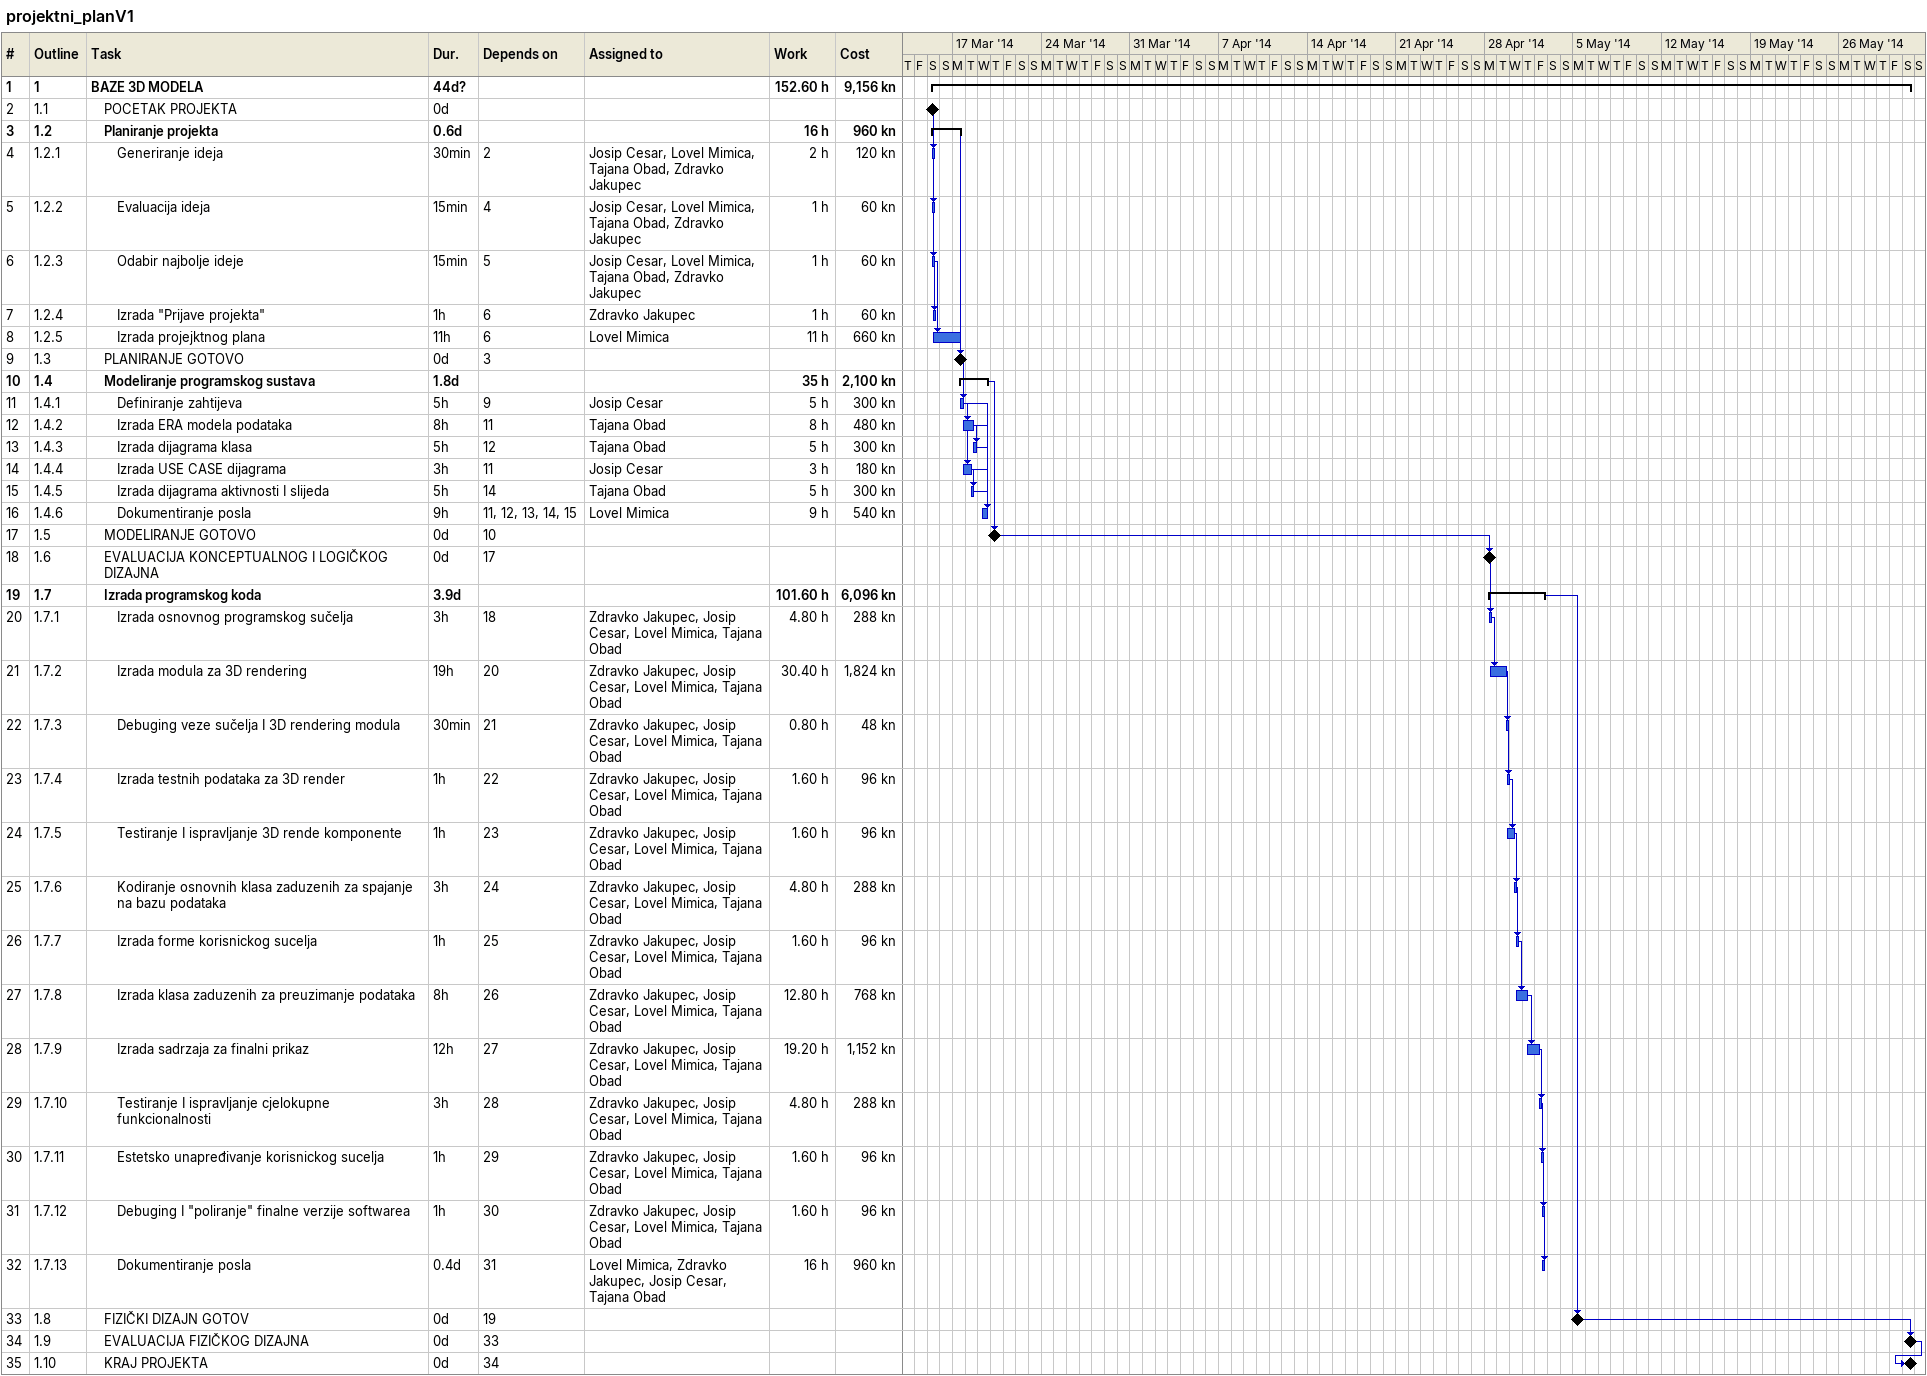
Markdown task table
projektni_planV1

| ID | WBS | Task | Duration | Start | Finish | Predecessors | Resources | Work (h) | Cost (kn) |
|---|---|---|---|---|---|---|---|---|---|
| 1 | 1 | **BAZE 3D MODELA** | 44d? | 2014-03-15 | 2014-05-31 |  |  | 152.60 | 9156 |
| 2 | 1.1 | POCETAK PROJEKTA | 0d | 2014-03-15 | 2014-03-15 |  |  |  |  |
| 3 | 1.2 | **Planiranje projekta** | 0.6d | 2014-03-15 | 2014-03-17 |  |  | 16 | 960 |
| 4 | 1.2.1 | Generiranje ideja | 30min | 2014-03-15 | 2014-03-15 | 2 | Josip Cesar, Lovel Mimica, Tajana Obad, Zdravko Jakupec | 2 | 120 |
| 5 | 1.2.2 | Evaluacija ideja | 15min | 2014-03-15 | 2014-03-15 | 4 | Josip Cesar, Lovel Mimica, Tajana Obad, Zdravko Jakupec | 1 | 60 |
| 6 | 1.2.3 | Odabir najbolje ideje | 15min | 2014-03-15 | 2014-03-15 | 5 | Josip Cesar, Lovel Mimica, Tajana Obad, Zdravko Jakupec | 1 | 60 |
| 7 | 1.2.4 | Izrada "Prijave projekta" | 1h | 2014-03-15 | 2014-03-15 | 6 | Zdravko Jakupec | 1 | 60 |
| 8 | 1.2.5 | Izrada projejktnog plana | 11h | 2014-03-15 | 2014-03-17 | 6 | Lovel Mimica | 11 | 660 |
| 9 | 1.3 | PLANIRANJE GOTOVO | 0d | 2014-03-17 | 2014-03-17 | 3 |  |  |  |
| 10 | 1.4 | **Modeliranje programskog sustava** | 1.8d | 2014-03-17 | 2014-03-19 |  |  | 35 | 2100 |
| 11 | 1.4.1 | Definiranje zahtijeva | 5h | 2014-03-17 | 2014-03-17 | 9 | Josip Cesar | 5 | 300 |
| 12 | 1.4.2 | Izrada ERA modela podataka | 8h | 2014-03-17 | 2014-03-18 | 11 | Tajana Obad | 8 | 480 |
| 13 | 1.4.3 | Izrada dijagrama klasa | 5h | 2014-03-18 | 2014-03-18 | 12 | Tajana Obad | 5 | 300 |
| 14 | 1.4.4 | Izrada USE CASE dijagrama | 3h | 2014-03-17 | 2014-03-18 | 11 | Josip Cesar | 3 | 180 |
| 15 | 1.4.5 | Izrada dijagrama aktivnosti I slijeda | 5h | 2014-03-18 | 2014-03-18 | 14 | Tajana Obad | 5 | 300 |
| 16 | 1.4.6 | Dokumentiranje posla | 9h | 2014-03-19 | 2014-03-19 | 11, 12, 13, 14, 15 | Lovel Mimica | 9 | 540 |
| 17 | 1.5 | MODELIRANJE GOTOVO | 0d | 2014-03-20 | 2014-03-20 | 10 |  |  |  |
| 18 | 1.6 | EVALUACIJA KONCEPTUALNOG I LOGIČKOG DIZAJNA | 0d | 2014-04-28 | 2014-04-28 | 17 |  |  |  |
| 19 | 1.7 | **Izrada programskog koda** | 3.9d | 2014-04-28 | 2014-05-02 |  |  | 101.60 | 6096 |
| 20 | 1.7.1 | Izrada osnovnog programskog sučelja | 3h | 2014-04-28 | 2014-04-28 | 18 | Zdravko Jakupec, Josip Cesar, Lovel Mimica, Tajana Obad | 4.80 | 288 |
| 21 | 1.7.2 | Izrada modula za 3D rendering | 19h | 2014-04-28 | 2014-04-29 | 20 | Zdravko Jakupec, Josip Cesar, Lovel Mimica, Tajana Obad | 30.40 | 1824 |
| 22 | 1.7.3 | Debuging veze sučelja I 3D rendering modula | 30min | 2014-04-29 | 2014-04-29 | 21 | Zdravko Jakupec, Josip Cesar, Lovel Mimica, Tajana Obad | 0.80 | 48 |
| 23 | 1.7.4 | Izrada testnih podataka za 3D render | 1h | 2014-04-29 | 2014-04-29 | 22 | Zdravko Jakupec, Josip Cesar, Lovel Mimica, Tajana Obad | 1.60 | 96 |
| 24 | 1.7.5 | Testiranje I ispravljanje 3D rende komponente | 1h | 2014-04-29 | 2014-04-30 | 23 | Zdravko Jakupec, Josip Cesar, Lovel Mimica, Tajana Obad | 1.60 | 96 |
| 25 | 1.7.6 | Kodiranje osnovnih klasa zaduzenih za spajanje na bazu podataka | 3h | 2014-04-30 | 2014-04-30 | 24 | Zdravko Jakupec, Josip Cesar, Lovel Mimica, Tajana Obad | 4.80 | 288 |
| 26 | 1.7.7 | Izrada forme korisnickog sucelja | 1h | 2014-04-30 | 2014-04-30 | 25 | Zdravko Jakupec, Josip Cesar, Lovel Mimica, Tajana Obad | 1.60 | 96 |
| 27 | 1.7.8 | Izrada klasa zaduzenih za preuzimanje podataka | 8h | 2014-04-30 | 2014-05-01 | 26 | Zdravko Jakupec, Josip Cesar, Lovel Mimica, Tajana Obad | 12.80 | 768 |
| 28 | 1.7.9 | Izrada sadrzaja za finalni prikaz | 12h | 2014-05-01 | 2014-05-02 | 27 | Zdravko Jakupec, Josip Cesar, Lovel Mimica, Tajana Obad | 19.20 | 1152 |
| 29 | 1.7.10 | Testiranje I ispravljanje cjelokupne funkcionalnosti | 3h | 2014-05-02 | 2014-05-02 | 28 | Zdravko Jakupec, Josip Cesar, Lovel Mimica, Tajana Obad | 4.80 | 288 |
| 30 | 1.7.11 | Estetsko unapređivanje korisnickog sucelja | 1h | 2014-05-02 | 2014-05-02 | 29 | Zdravko Jakupec, Josip Cesar, Lovel Mimica, Tajana Obad | 1.60 | 96 |
| 31 | 1.7.12 | Debuging I "poliranje" finalne verzije softwarea | 1h | 2014-05-02 | 2014-05-02 | 30 | Zdravko Jakupec, Josip Cesar, Lovel Mimica, Tajana Obad | 1.60 | 96 |
| 32 | 1.7.13 | Dokumentiranje posla | 0.4d | 2014-05-02 | 2014-05-02 | 31 | Lovel Mimica, Zdravko Jakupec, Josip Cesar, Tajana Obad | 16 | 960 |
| 33 | 1.8 | FIZIČKI DIZAJN GOTOV | 0d | 2014-05-05 | 2014-05-05 | 19 |  |  |  |
| 34 | 1.9 | EVALUACIJA FIZIČKOG DIZAJNA | 0d | 2014-05-31 | 2014-05-31 | 33 |  |  |  |
| 35 | 1.10 | KRAJ PROJEKTA | 0d | 2014-05-31 | 2014-05-31 | 34 |  |  |  |
